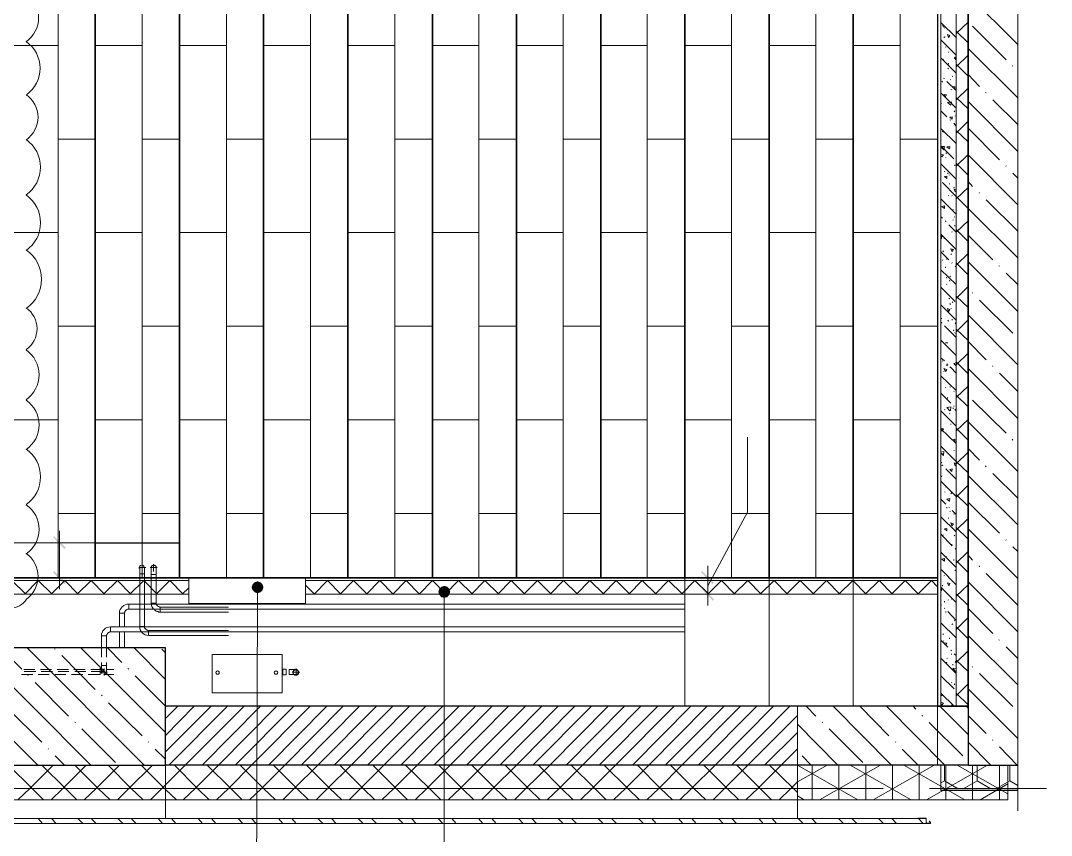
# Model space of a CAD drawing. Header units: millimetres. Extents: x -356862 to 418287, y 0 to 839748.
# Drawn here: x 36.69 to 40.159, y 22.517 to 25.258 of the extents above; entities that cross this region are included whole.
import ezdxf

# ---------------------------------------------------------------- set-up
doc = ezdxf.new("R2010")
doc.units = ezdxf.units.MM
doc.layers.add('PDF _Геометрия', color=7, linetype='Continuous', true_color=0xbababa)
doc.layers.add('PDF _Сплошная заливка', color=7, linetype='Continuous', true_color=0xf50000)

msp = doc.modelspace()

# ---------------------------------------------------------------- linework, layer by layer
at = {"layer": 'PDF _Геометрия', "color": 7, "lineweight": 5}
msp.add_lwpolyline([(40.0458, 32.3228), (40.0458, 32.2545), (40.0458, 27.518), (39.9325, 27.4897), (40.1592, 27.433), (40.0458, 27.4047), (40.0458, 22.6682), (40.0458, 22.5999)], dxfattribs=at)
at = {"layer": 'PDF _Геометрия', "color": 7, "lineweight": 30}
msp.add_lwpolyline([(39.7758, 32.2545), (39.7758, 31.6912), (39.8792, 31.6912), (39.8792, 32.2545), (39.8792, 22.7532), (40.0458, 22.7532)], dxfattribs=at)
at = {"layer": 'PDF _Геометрия', "color": 7, "lineweight": 9}
for points in [[(39.4925, 22.9515), (39.4925, 30.1162), (39.5392, 30.1162), (39.7758, 30.1162), (39.7292, 30.1162), (39.6808, 30.1162), (39.6808, 31.5345)], [(39.7875, 31.5345), (39.7875, 22.9515)], [(39.8392, 31.5345), (39.8392, 22.9515)], [(36.941, 23.3832), (36.941, 30.1162), (36.941, 31.2979)], [(37.2243, 23.3832), (37.2243, 30.1162), (37.2243, 31.2979)], [(37.5076, 23.3832), (37.5076, 30.1162), (37.5076, 31.2979)], [(37.7909, 23.3832), (37.7909, 30.1162), (37.7909, 31.2979)], [(38.0759, 23.3832), (38.0759, 30.1162), (38.0759, 31.2979)], [(38.3592, 23.3832), (38.3592, 30.1162), (38.4059, 30.1162), (38.6426, 30.1162)], [(38.6426, 23.3832), (38.6426, 30.1162), (38.6892, 30.1162)], [(39.7758, 25.4314), (39.7758, 23.3832), (39.7758, 22.9515), (39.7758, 23.3832), (39.7758, 22.9515), (39.7758, 23.3832), (39.7758, 22.8149), (39.7758, 22.7532), (39.7758, 23.3832), (39.7758, 22.7532), (39.7758, 22.8149), (39.7758, 23.0665), (39.7758, 23.2265), (39.7758, 25.7847)], [(39.7758, 25.4314), (39.7758, 24.4081), (39.7758, 25.4314)], [(36.531, 23.3832), (36.7193, 23.3832)], [(36.8126, 23.3832), (37.001, 23.3832)], [(37.0943, 23.3832), (37.2809, 23.3832)], [(37.3759, 23.3832), (37.5626, 23.3832)], [(37.6559, 23.3832), (37.8443, 23.3832)], [(37.9376, 23.3832), (38.1259, 23.3832)], [(38.2192, 23.3832), (38.4076, 23.3832)], [(38.5009, 23.3832), (38.6876, 23.3832)], [(38.7825, 23.3832), (38.9259, 23.3832)], [(39.3042, 22.7532), (39.3042, 22.9515), (39.3042, 22.7532), (39.8792, 22.7532)], [(40.0458, 22.7532), (39.7875, 22.7532)], [(39.5925, 22.6749), (39.3042, 22.6749), (37.1776, 22.6749), (35.996, 22.6749)], [(39.6708, 22.6749), (39.6708, 22.6749)], [(40.1425, 22.6749), (39.7492, 22.6749)], [(40.0458, 22.6732), (39.7875, 22.6732)], [(39.3042, 22.6365), (37.1776, 22.6365), (35.996, 22.6365)], [(39.7375, 22.5749), (39.7375, 22.5632), (39.7375, 22.5749)]]:
    msp.add_lwpolyline(points, dxfattribs=at)
at = {"layer": 'PDF _Геометрия', "color": 7, "lineweight": 30}
for points in [[(39.8792, 22.9515), (39.8792, 31.5345), (39.7758, 31.5345), (39.7758, 22.9515)], [(37.2243, 23.3832), (36.941, 23.3832), (36.941, 23.5015), (37.2243, 23.5015)]]:
    msp.add_lwpolyline(points, close=True, dxfattribs=at)
at = {"layer": 'PDF _Геометрия', "color": 19, "lineweight": 30, "true_color": 0x442a22}
for points in [[(36.6576, 23.3832), (36.6576, 30.1162), (36.941, 30.1162), (36.941, 23.3832)], [(36.941, 23.3832), (36.941, 30.1162), (37.2243, 30.1162), (37.2243, 23.3832)], [(37.2243, 23.3832), (37.2243, 30.1162), (37.5076, 30.1162), (37.5076, 23.3832)], [(37.5076, 23.3832), (37.5076, 30.1162), (37.7909, 30.1162), (37.7909, 23.3832)], [(37.7909, 23.3832), (37.7909, 30.1162), (38.0759, 30.1162), (38.0759, 23.3832)], [(38.0759, 23.3832), (38.0759, 30.1162), (38.3592, 30.1162), (38.3592, 23.3832)], [(38.3592, 23.3832), (38.3592, 30.1162), (38.6426, 30.1162), (38.6426, 23.3832)], [(38.6426, 23.3832), (38.6426, 30.1162), (38.9259, 30.1162), (38.9259, 23.3832)], [(38.9259, 23.3832), (38.9259, 30.1162), (39.2092, 30.1162), (39.2092, 23.3832)], [(39.2092, 23.3832), (39.2092, 30.1162), (39.4925, 30.1162), (39.4925, 23.3832)], [(39.4925, 23.3832), (39.4925, 30.1162), (39.7758, 30.1162), (39.7758, 23.3832)]]:
    msp.add_lwpolyline(points, close=True, dxfattribs=at)
at = {"layer": 'PDF _Геометрия', "color": 19, "lineweight": 5, "true_color": 0x442a22}
for points in [[(36.816, 23.3832), (36.816, 30.1162), (36.941, 30.1162), (36.941, 23.3832)], [(37.0993, 23.3832), (37.0993, 30.1162), (37.2243, 30.1162), (37.2243, 23.3832)], [(37.3826, 23.3832), (37.3826, 30.1162), (37.5076, 30.1162), (37.5076, 23.3832)], [(37.6659, 23.3832), (37.6659, 30.1162), (37.7909, 30.1162), (37.7909, 23.3832)], [(37.9492, 23.3832), (37.9492, 30.1162), (38.0759, 30.1162), (38.0759, 23.3832)], [(38.2326, 23.3832), (38.2326, 30.1162), (38.3592, 30.1162), (38.3592, 23.3832)], [(38.5159, 23.3832), (38.5159, 30.1162), (38.6426, 30.1162), (38.6426, 23.3832)], [(38.7992, 23.3832), (38.7992, 30.1162), (38.9259, 30.1162), (38.9259, 23.3832)], [(39.0825, 23.3832), (39.0825, 30.1162), (39.2092, 30.1162), (39.2092, 23.3832)], [(39.3659, 23.3832), (39.3659, 30.1162), (39.4925, 30.1162), (39.4925, 23.3832)], [(39.6508, 23.3832), (39.6508, 30.1162), (39.7758, 30.1162), (39.7758, 23.3832)]]:
    msp.add_lwpolyline(points, close=True, dxfattribs=at)
at = {"layer": 'PDF _Геометрия', "color": 7, "lineweight": 9}
for points in [[(38.9725, 30.1162), (38.9259, 30.1162), (38.9259, 22.9515), (38.9259, 30.1162), (38.9725, 30.1162), (39.2092, 30.1162)], [(39.2559, 30.1162), (39.2092, 30.1162), (39.2092, 22.9515), (39.2092, 30.1162), (39.2559, 30.1162), (39.4925, 30.1162)], [(39.3042, 22.9515), (39.3042, 22.7532), (39.8792, 22.7532), (39.3042, 22.7532)], [(39.3042, 22.5732), (37.1776, 22.5732), (36.011, 22.5732), (37.1776, 22.5732)], [(39.7092, 22.5732), (39.7375, 22.5732), (39.7375, 22.5749), (39.7092, 22.5749)], [(39.7375, 22.5632), (39.7375, 22.5565), (39.7525, 22.5565), (39.7525, 22.5599), (39.7492, 22.5649), (39.7475, 22.5649), (39.7508, 22.5599), (39.7508, 22.5582), (39.7392, 22.5582)]]:
    msp.add_lwpolyline(points, close=True, dxfattribs=at)
at = {"layer": 'PDF _Геометрия', "color": 8, "lineweight": 9, "true_color": 0x808080}
for points in [[(40.0458, 25.1781), (39.8792, 25.3448)], [(39.8392, 25.2014), (39.7875, 25.2514)], [(39.7942, 25.2398), (39.7925, 25.2414)], [(39.7958, 25.2364), (39.7958, 25.2381)], [(39.7992, 25.2331), (39.8008, 25.2348)], [(39.8792, 25.2531), (39.8392, 25.2148)], [(39.8392, 25.2398), (39.8392, 25.2398)], [(39.8792, 25.1831), (39.8392, 25.2231)], [(40.0075, 25.1264), (39.8942, 25.2398)], [(39.8392, 25.1414), (39.7875, 25.1931)], [(39.7975, 25.2014), (39.7992, 25.2031)], [(39.8008, 25.2014), (39.8008, 25.2031)], [(39.8042, 25.1681), (39.8025, 25.1698)], [(39.8125, 25.1514), (39.8142, 25.1531)], [(40.0458, 24.9981), (39.8792, 25.1648)], [(39.8392, 25.0814), (39.7875, 25.1331)], [(39.7942, 25.1264), (39.7958, 25.1281)], [(39.8392, 25.1264), (39.8325, 25.1331), (39.8392, 25.1331)], [(39.8392, 25.1314), (39.8342, 25.1348), (39.8392, 25.1348)], [(39.8792, 25.1414), (39.8392, 25.1031)], [(39.8125, 25.0964), (39.8108, 25.0981)], [(39.8125, 25.1114), (39.8125, 25.1148)], [(39.8792, 25.0714), (39.8392, 25.1114)], [(40.0292, 25.1048), (40.0275, 25.1064)], [(39.7908, 25.0514), (39.7925, 25.0548)], [(39.7992, 25.0631), (39.7958, 25.0648)], [(39.8392, 25.0231), (39.8075, 25.0531)], [(39.8192, 25.0598), (39.8192, 25.0614)], [(39.8258, 25.0698), (39.8275, 25.0714)], [(39.9175, 25.0364), (39.8792, 25.0764)], [(39.8392, 24.9631), (39.7875, 25.0148)], [(39.8225, 25.0248), (39.8208, 25.0264)], [(39.8242, 25.0248), (39.8242, 25.0264)], [(39.8792, 25.0314), (39.8392, 24.9914)], [(39.9392, 25.0148), (39.9375, 25.0164)], [(39.7875, 24.9781), (39.7892, 24.9798)], [(39.8792, 24.9614), (39.8392, 24.9998)], [(40.0458, 24.8181), (39.8792, 24.9864)], [(40.0458, 24.9081), (39.9625, 24.9914)], [(39.8075, 24.9348), (39.7875, 24.9548)], [(39.8342, 24.9514), (39.8325, 24.9548)], [(39.8208, 24.9231), (39.8175, 24.9248)], [(39.8392, 24.9031), (39.8308, 24.9131)], [(39.8358, 24.9364), (39.8358, 24.9381)], [(39.8792, 24.9198), (39.8392, 24.8798)], [(39.8392, 24.8448), (39.7875, 24.8948)], [(39.7925, 24.8848), (39.7925, 24.8864)], [(39.7958, 24.8831), (39.7942, 24.8848)], [(39.8792, 24.8498), (39.8392, 24.8881)], [(39.9842, 24.7898), (39.8792, 24.8964)], [(39.8375, 24.8448), (39.8375, 24.8464)], [(39.8308, 24.7931), (39.7875, 24.8364)], [(39.7875, 24.8348), (39.7992, 24.8348), (39.7975, 24.8231), (39.7875, 24.8331)], [(39.7875, 24.8081), (39.7958, 24.8065), (39.7908, 24.7998), (39.7875, 24.8065)], [(39.8058, 24.8115), (39.8042, 24.8131)], [(39.8792, 24.8081), (39.8392, 24.7681)], [(40.0458, 24.6381), (39.8792, 24.8065)], [(39.8392, 24.7248), (39.7875, 24.7765)], [(39.8042, 24.7965), (39.8042, 24.7981)], [(39.8342, 24.7698), (39.8342, 24.7731)], [(39.8792, 24.7381), (39.8392, 24.7781)], [(40.0075, 24.7681), (40.0058, 24.7698)], [(39.7992, 24.7498), (39.8008, 24.7515)], [(39.8108, 24.7431), (39.8108, 24.7465)], [(39.8158, 24.7381), (39.8142, 24.7398)], [(40.0458, 24.7281), (40.0292, 24.7448)], [(40.0458, 24.4598), (39.8792, 24.6265), (39.8392, 24.6665), (39.7925, 24.7131)], [(39.8158, 24.7081), (39.8158, 24.7098)], [(39.8942, 24.6998), (39.8792, 24.7165)], [(39.8125, 24.6681), (39.8142, 24.6698)], [(39.8258, 24.6681), (39.8242, 24.6698)], [(39.8308, 24.6948), (39.8325, 24.6981)], [(39.8392, 24.6865), (39.8358, 24.6815), (39.8325, 24.6915), (39.8392, 24.6898)], [(39.8792, 24.6965), (39.8392, 24.6581)], [(39.9175, 24.6781), (39.9158, 24.6798)], [(39.8392, 24.6065), (39.7875, 24.6581)], [(40.0458, 24.5498), (39.9392, 24.6548)], [(39.7925, 24.5931), (39.7875, 24.5981)], [(39.7875, 24.5981), (39.7875, 24.5981)], [(39.8275, 24.6198), (39.8275, 24.6215), (39.8292, 24.6231)], [(39.8342, 24.5965), (39.8325, 24.5981)], [(39.8042, 24.5815), (39.8025, 24.5848)], [(39.8792, 24.5848), (39.8392, 24.5465), (39.8142, 24.5715)], [(39.8275, 24.5865), (39.8292, 24.5881)], [(39.8342, 24.5665), (39.8342, 24.5698)], [(39.8392, 24.4881), (39.7875, 24.5398)], [(39.7875, 24.5331), (39.7908, 24.5331), (39.7892, 24.5248), (39.7875, 24.5265)], [(39.7992, 24.5248), (39.7975, 24.5265)], [(39.8242, 24.5465), (39.8258, 24.5481)], [(39.8792, 24.5148), (39.8392, 24.5548)], [(39.8392, 24.5315), (39.8392, 24.5348)], [(39.9625, 24.4531), (39.8792, 24.5365)], [(39.8142, 24.4531), (39.7875, 24.4798)], [(39.7958, 24.4798), (39.7942, 24.4831)], [(39.8208, 24.4715), (39.8225, 24.4731)], [(39.8792, 24.4748), (39.8392, 24.4348)], [(39.7925, 24.4515), (39.7942, 24.4531)], [(39.8025, 24.4265), (39.8025, 24.4298)], [(39.8075, 24.4548), (39.8058, 24.4565)], [(39.8258, 24.4415), (39.8242, 24.4431)], [(39.8392, 24.4281), (39.8358, 24.4315)], [(39.8792, 24.4031), (39.8392, 24.4431)], [(40.0458, 24.2798), (39.8792, 24.4465)], [(39.9842, 24.4315), (39.9825, 24.4331)], [(39.8392, 24.3698), (39.7875, 24.4198)], [(39.8075, 24.3915), (39.8058, 24.3948)], [(39.8175, 24.3965), (39.8192, 24.3981)], [(40.0458, 24.3698), (40.0075, 24.4081)], [(39.8358, 24.3131), (39.7875, 24.3615)], [(39.8058, 24.3698), (39.8075, 24.3715)], [(39.8175, 24.3815), (39.8158, 24.3848)], [(39.8792, 24.3631), (39.8392, 24.3231)], [(39.8142, 24.3215), (39.8158, 24.3248)], [(39.8792, 24.2931), (39.8392, 24.3315)], [(39.8942, 24.3415), (39.8925, 24.3431)], [(40.0292, 24.2065), (39.9175, 24.3181)], [(39.8392, 24.2498), (39.7875, 24.3015)], [(39.8192, 24.3031), (39.8175, 24.3065)], [(39.8208, 24.2881), (39.8225, 24.2898)], [(39.8275, 24.3098), (39.8258, 24.3115)], [(39.7892, 24.2548), (39.7908, 24.2565)], [(39.8108, 24.2465), (39.8125, 24.2498)], [(39.8258, 24.2498), (39.8258, 24.2531)], [(39.8792, 24.2515), (39.8392, 24.2115)], [(40.0458, 24.0998), (39.8792, 24.2681)], [(39.7892, 24.2415), (39.7875, 24.2415)], [(39.7908, 24.2398), (39.7892, 24.2431)], [(39.8392, 24.1915), (39.7992, 24.2315)], [(39.8308, 24.2148), (39.8292, 24.2181)], [(39.8375, 24.2381), (39.8358, 24.2415)], [(39.8792, 24.1815), (39.8392, 24.2198)], [(39.8392, 24.1315), (39.7875, 24.1831)], [(39.8342, 24.2065), (39.8358, 24.2081)], [(39.8008, 24.1681), (39.7992, 24.1715)], [(39.8025, 24.1731), (39.8058, 24.1748)], [(39.8075, 24.1731), (39.8092, 24.1748)], [(39.9392, 24.1165), (39.8792, 24.1781)], [(39.7992, 24.1131), (39.7875, 24.1231)], [(39.7942, 24.1115), (39.7925, 24.1131)], [(39.8792, 24.1398), (39.8392, 24.0998)], [(39.8792, 24.0698), (39.8392, 24.1098)], [(39.8075, 24.0848), (39.8025, 24.0781), (39.7975, 24.0881), (39.8058, 24.0848)], [(39.7975, 24.0765), (39.7975, 24.0781)], [(39.8058, 24.0981), (39.8058, 24.0998)], [(39.8108, 24.1015), (39.8075, 24.1031)], [(39.8108, 24.0965), (39.8092, 24.0981)], [(39.8175, 24.0915), (39.8192, 24.0931)], [(39.8392, 24.0715), (39.8208, 24.0915)], [(39.8392, 24.0965), (39.8308, 24.1048), (39.8392, 24.1065)], [(40.0458, 23.9198), (39.8792, 24.0881)], [(39.9625, 24.0948), (39.9608, 24.0965)], [(39.8392, 24.0131), (39.7875, 24.0631)], [(40.0458, 24.0098), (39.9842, 24.0715)], [(39.8025, 24.0231), (39.8042, 24.0248)], [(39.8192, 24.0248), (39.8175, 24.0265)], [(39.8308, 24.0098), (39.8325, 24.0115)], [(39.8792, 24.0281), (39.8392, 23.9898)], [(39.8208, 23.9715), (39.7875, 24.0048)], [(39.8092, 23.9865), (39.8092, 23.9898)], [(39.8792, 23.9582), (39.8392, 23.9982)], [(40.0075, 23.8698), (39.8942, 23.9815)], [(39.8392, 23.8932), (39.7875, 23.9448)], [(39.7992, 23.9482), (39.8008, 23.9498)], [(39.8175, 23.9448), (39.8075, 23.9565), (39.8208, 23.9582), (39.8192, 23.9448)], [(39.8175, 23.9348), (39.8158, 23.9365)], [(39.8292, 23.9532), (39.8275, 23.9548)], [(39.8325, 23.9598), (39.8308, 23.9615)], [(39.8392, 23.9448), (39.8342, 23.9498), (39.8392, 23.9498)], [(39.8792, 23.9165), (39.8392, 23.8782)], [(40.0458, 23.7415), (39.8792, 23.9082)], [(39.8392, 23.8348), (39.7875, 23.8848), (39.7908, 23.8765), (39.7958, 23.8848), (39.7875, 23.8865)], [(39.7942, 23.8815), (39.7925, 23.8848)], [(39.7958, 23.8732), (39.7975, 23.8748)], [(39.8208, 23.8998), (39.8208, 23.9015)], [(39.8792, 23.8465), (39.8392, 23.8865)], [(39.8392, 23.8815), (39.8392, 23.8832)], [(40.0292, 23.8465), (40.0275, 23.8498)], [(39.8792, 23.7365), (39.8392, 23.7748), (39.7875, 23.8265)], [(39.7875, 23.8065), (39.7975, 23.8082), (39.7958, 23.7948), (39.7875, 23.8032)], [(39.7925, 23.7982), (39.7942, 23.8015)], [(39.8025, 23.8115), (39.8008, 23.8132)], [(39.8325, 23.8115), (39.8325, 23.8132)], [(39.8792, 23.8065), (39.8392, 23.7665), (39.8325, 23.7698), (39.8358, 23.7598), (39.8392, 23.7648)], [(39.9175, 23.7798), (39.8792, 23.8182)], [(39.7892, 23.7698), (39.7908, 23.7715)], [(39.7942, 23.7598), (39.7925, 23.7632)], [(39.7892, 23.7598), (39.7892, 23.7615)], [(39.8392, 23.7148), (39.8042, 23.7498)], [(39.8125, 23.7398), (39.8108, 23.7415)], [(40.0458, 23.5615), (39.8792, 23.7282)], [(39.9392, 23.7565), (39.9375, 23.7598)], [(40.0458, 23.6515), (39.9625, 23.7348)], [(39.8392, 23.6565), (39.7875, 23.7082)], [(39.7892, 23.7232), (39.7908, 23.7265)], [(39.8792, 23.6948), (39.8392, 23.6548)], [(39.8008, 23.6715), (39.8008, 23.6732)], [(39.8042, 23.6882), (39.8058, 23.6898)], [(39.8225, 23.6665), (39.8208, 23.6698)], [(39.8792, 23.6248), (39.8392, 23.6632)], [(39.8042, 23.6315), (39.7875, 23.6482)], [(39.9842, 23.5332), (39.8792, 23.6382)], [(39.8075, 23.6182), (39.8075, 23.6215)], [(39.8158, 23.6198), (39.8142, 23.6215)], [(39.8175, 23.6065), (39.8192, 23.6082)], [(39.8392, 23.5965), (39.8258, 23.6098)], [(39.8325, 23.5965), (39.8308, 23.5982)], [(39.8392, 23.5382), (39.7875, 23.5882)], [(39.8125, 23.5832), (39.8125, 23.5848)], [(39.8792, 23.5832), (39.8392, 23.5432)], [(39.8258, 23.4915), (39.7875, 23.5298)], [(39.7958, 23.5265), (39.7942, 23.5282)], [(39.8325, 23.5248), (39.8342, 23.5265)], [(39.8792, 23.5132), (39.8392, 23.5532)], [(40.0458, 23.3815), (39.8792, 23.5482)], [(39.8242, 23.4948), (39.8242, 23.4965)], [(40.0075, 23.5098), (40.0058, 23.5115)], [(40.0458, 23.4715), (40.0292, 23.4882)], [(39.8392, 23.4182), (39.7875, 23.4698)], [(39.8058, 23.4532), (39.8042, 23.4548)], [(39.8375, 23.4798), (39.8358, 23.4815)], [(39.8792, 23.4715), (39.8392, 23.4332)], [(39.8942, 23.4432), (39.8792, 23.4598)], [(39.8308, 23.4415), (39.8308, 23.4448)], [(39.8792, 23.4015), (39.8392, 23.4415)], [(39.9175, 23.4198), (39.9158, 23.4232)], [(39.8392, 23.3598), (39.7892, 23.4098)], [(39.7975, 23.3898), (39.7992, 23.3915)], [(39.8142, 23.3832), (39.8125, 23.3848)], [(39.8358, 23.4065), (39.8358, 23.4098)], [(40.0458, 23.2915), (39.9392, 23.3982)], [(39.8392, 23.2998), (39.7875, 23.3515)], [(39.7875, 23.3482), (39.7908, 23.3482), (39.7892, 23.3398), (39.7875, 23.3415)], [(39.7925, 23.3548), (39.7925, 23.3582)], [(39.8792, 23.3598), (39.8392, 23.3215)], [(40.0458, 23.2015), (39.8792, 23.3698)], [(39.8242, 23.3115), (39.8225, 23.3132)], [(39.8792, 23.2898), (39.8392, 23.3298)], [(39.7892, 23.2915), (39.7875, 23.2915)], [(39.7992, 23.3015), (39.7992, 23.3048)], [(39.8008, 23.2798), (39.7992, 23.2815)], [(39.8108, 23.3082), (39.8125, 23.3098)], [(39.9625, 23.1965), (39.8792, 23.2798)], [(39.8042, 23.2665), (39.8042, 23.2698)], [(39.8392, 23.2398), (39.8108, 23.2698)], [(39.8792, 23.2498), (39.8392, 23.2098)], [(39.7875, 23.2398), (39.7875, 23.2398)], [(39.8392, 23.1815), (39.7875, 23.2315)], [(39.8242, 23.2265), (39.8275, 23.2282)], [(39.8342, 23.2382), (39.8325, 23.2398)], [(39.8792, 23.1782), (39.8392, 23.2182)], [(39.8108, 23.1499), (39.7875, 23.1732)], [(39.7942, 23.1932), (39.7958, 23.1948)], [(39.8158, 23.1782), (39.8158, 23.1815)], [(39.8392, 23.1732), (39.8392, 23.1732)], [(40.0458, 23.0232), (39.8792, 23.1898)], [(39.9842, 23.1732), (39.9825, 23.1749)], [(36.926, 22.7532), (36.5326, 23.1482)], [(36.6943, 23.0765), (36.6226, 23.1482)], [(37.106, 22.7532), (36.7126, 23.1482)], [(36.806, 23.1432), (36.8043, 23.1449)], [(37.1776, 22.8632), (36.8926, 23.1482)], [(37.031, 23.0982), (36.9826, 23.1482)], [(37.1776, 23.0415), (37.0726, 23.1482)], [(37.1776, 23.1315), (37.1659, 23.1432)], [(39.7975, 23.1699), (39.7958, 23.1715)], [(39.8225, 23.1382), (39.8208, 23.1399)], [(39.8392, 23.1449), (39.8392, 23.1449)], [(40.0458, 23.1115), (40.0075, 23.1515)], [(36.941, 23.0082), (36.8293, 23.1215)], [(39.8392, 23.0615), (39.7875, 23.1132)], [(39.8075, 23.1115), (39.8092, 23.1132)], [(39.8225, 23.1249), (39.8225, 23.1282)], [(39.8392, 23.1215), (39.8325, 23.1282)], [(39.8792, 23.1382), (39.8392, 23.0982)], [(39.8792, 23.0682), (39.8392, 23.1065)], [(37.0543, 23.0765), (37.051, 23.0782)], [(39.8075, 23.0965), (39.8058, 23.0999)], [(39.8275, 23.0899), (39.8275, 23.0932)], [(39.8392, 23.0682), (39.8392, 23.0665), (39.8275, 23.0782), (39.8392, 23.0799)], [(39.8358, 23.0982), (39.8375, 23.1015)], [(39.8942, 23.0832), (39.8925, 23.0849)], [(36.716, 23.0532), (36.7143, 23.0549)], [(37.1776, 22.9515), (37.076, 23.0532)], [(39.8325, 23.0099), (39.7875, 23.0532)], [(40.0292, 22.9499), (39.9175, 23.0615)], [(36.851, 22.9182), (36.7393, 23.0315)], [(39.8175, 23.0249), (39.8158, 23.0265)], [(39.8225, 23.0299), (39.8242, 23.0315)], [(39.8325, 23.0232), (39.8342, 23.0265)], [(39.8792, 23.0265), (39.8392, 22.9865)], [(39.8392, 23.0015), (39.8392, 23.0049)], [(40.0458, 22.8432), (39.8792, 23.0099)], [(36.7476, 22.7532), (36.531, 22.9699)], [(36.9643, 22.9865), (36.9626, 22.9882)], [(39.8325, 22.9515), (39.7875, 22.9949)], [(39.7908, 22.9865), (39.7908, 22.9882)], [(39.8792, 22.9565), (39.8392, 22.9949)], [(36.761, 22.8299), (36.6493, 22.9415)], [(37.0993, 22.8515), (36.986, 22.9632)], [(37.4426, 22.9515), (37.2443, 22.7532), (37.1776, 22.6865), (37.1659, 22.6749), (37.1276, 22.6365)], [(37.3309, 22.9515), (37.1776, 22.7982)], [(37.2743, 22.9515), (37.1776, 22.8532)], [(37.2193, 22.9515), (37.1776, 22.9099)], [(37.3859, 22.9515), (37.1893, 22.7532)], [(37.5526, 22.9515), (37.3559, 22.7532), (37.2776, 22.6749), (37.2376, 22.6365)], [(37.4976, 22.9515), (37.3009, 22.7532)], [(37.6643, 22.9515), (37.4676, 22.7532), (37.3893, 22.6749), (37.3493, 22.6365)], [(37.6093, 22.9515), (37.4126, 22.7532)], [(37.7759, 22.9515), (37.5793, 22.7532), (37.5009, 22.6749), (37.4609, 22.6365)], [(37.7209, 22.9515), (37.5243, 22.7532)], [(37.8876, 22.9515), (37.6909, 22.7532), (37.6109, 22.6749), (37.5726, 22.6365)], [(37.8309, 22.9515), (37.6343, 22.7532)], [(37.9992, 22.9515), (37.8026, 22.7532), (37.7226, 22.6749), (37.6843, 22.6365)], [(37.9426, 22.9515), (37.7459, 22.7532)], [(38.1109, 22.9515), (37.9126, 22.7532), (37.8343, 22.6749), (37.7959, 22.6365)], [(38.0542, 22.9515), (37.8576, 22.7532)], [(38.2209, 22.9515), (38.0242, 22.7532), (37.9459, 22.6749), (37.9059, 22.6365)], [(38.1659, 22.9515), (37.9692, 22.7532)], [(38.3326, 22.9515), (38.1359, 22.7532), (38.0576, 22.6749), (38.0176, 22.6365)], [(38.2776, 22.9515), (38.0809, 22.7532)], [(38.4442, 22.9515), (38.2476, 22.7532), (38.1692, 22.6749), (38.1292, 22.6365)], [(38.3892, 22.9515), (38.1909, 22.7532)], [(38.5559, 22.9515), (38.3592, 22.7532), (38.2792, 22.6749), (38.2409, 22.6365)], [(38.4992, 22.9515), (38.3026, 22.7532)], [(38.6676, 22.9515), (38.4709, 22.7532), (38.3909, 22.6749), (38.3526, 22.6365)], [(38.6109, 22.9515), (38.4142, 22.7532)], [(38.7775, 22.9515), (38.5809, 22.7532), (38.5026, 22.6749), (38.4626, 22.6365)], [(38.7226, 22.9515), (38.5259, 22.7532)], [(38.8892, 22.9515), (38.6926, 22.7532), (38.6142, 22.6749), (38.5742, 22.6365)], [(38.8342, 22.9515), (38.6376, 22.7532)], [(39.0009, 22.9515), (38.8042, 22.7532), (38.7259, 22.6749), (38.6859, 22.6365)], [(38.9459, 22.9515), (38.7492, 22.7532)], [(39.1125, 22.9515), (38.9159, 22.7532), (38.8375, 22.6749), (38.7975, 22.6365)], [(39.0575, 22.9515), (38.8592, 22.7532)], [(39.2242, 22.9515), (39.0275, 22.7532), (38.9475, 22.6749), (38.9092, 22.6365)], [(39.1675, 22.9515), (38.9709, 22.7532)], [(39.2792, 22.9515), (39.0825, 22.7532)], [(39.3659, 22.9182), (39.3342, 22.9515)], [(39.6208, 22.7532), (39.4242, 22.9515)], [(39.6125, 22.8515), (39.5142, 22.9515)], [(39.8008, 22.7532), (39.6042, 22.9515)], [(39.7025, 22.9415), (39.6942, 22.9515)], [(39.8792, 22.8565), (39.7842, 22.9515)], [(39.7875, 22.9649), (39.7958, 22.9615), (39.7908, 22.9549), (39.7875, 22.9632)], [(39.7958, 22.9515), (39.7942, 22.9532)], [(39.8258, 22.9532), (39.8242, 22.9565)], [(39.8308, 22.9515), (39.8308, 22.9515)], [(39.8792, 22.9449), (39.8725, 22.9515)], [(36.8743, 22.8965), (36.8726, 22.8982)], [(39.3042, 22.9199), (39.1375, 22.7532), (39.0592, 22.6749), (39.0209, 22.6365)], [(39.3892, 22.8965), (39.3875, 22.8982)], [(39.7258, 22.9182), (39.7242, 22.9215)], [(39.8608, 22.7849), (39.7475, 22.8965)], [(39.9392, 22.8599), (39.8792, 22.9199)], [(37.0093, 22.7615), (36.896, 22.8749)], [(39.3042, 22.8632), (39.1942, 22.7532)], [(39.4409, 22.7532), (39.3042, 22.8915)], [(39.5242, 22.7615), (39.4109, 22.8749)], [(37.1209, 22.8299), (37.1193, 22.8315)], [(39.6358, 22.8299), (39.6342, 22.8315)], [(39.9558, 22.7532), (39.8792, 22.8299)], [(39.9625, 22.8365), (39.9608, 22.8382)], [(36.7843, 22.8065), (36.7826, 22.8082)], [(37.1776, 22.7732), (37.1426, 22.8065)], [(39.3042, 22.8082), (39.2492, 22.7532), (39.1709, 22.6749), (39.1309, 22.6365)], [(39.7108, 22.7532), (39.6575, 22.8065)], [(40.0442, 22.7532), (39.9842, 22.8149)], [(36.8376, 22.7532), (36.806, 22.7849)], [(39.3509, 22.7532), (39.3209, 22.7849)], [(36.7676, 22.6365), (36.7293, 22.6749), (36.6493, 22.7532)], [(36.7993, 22.7532), (36.721, 22.6749), (36.681, 22.6365)], [(36.8793, 22.6365), (36.841, 22.6749), (36.761, 22.7532)], [(36.911, 22.7532), (36.8326, 22.6749), (36.7926, 22.6365)], [(36.991, 22.6365), (36.951, 22.6749), (36.8726, 22.7532)], [(37.0226, 22.7532), (36.9443, 22.6749), (36.9043, 22.6365)], [(37.1026, 22.6365), (37.0626, 22.6749), (36.9843, 22.7532)], [(37.1343, 22.7532), (37.0543, 22.6749), (37.016, 22.6365)], [(37.2143, 22.6365), (37.1776, 22.6715), (37.1743, 22.6749), (37.096, 22.7532)], [(37.3243, 22.6365), (37.2859, 22.6749), (37.2076, 22.7532)], [(37.4359, 22.6365), (37.3976, 22.6749), (37.3176, 22.7532)], [(37.5476, 22.6365), (37.5076, 22.6749), (37.4293, 22.7532)], [(37.6593, 22.6365), (37.6193, 22.6749), (37.5409, 22.7532)], [(37.7709, 22.6365), (37.7309, 22.6749), (37.6526, 22.7532)], [(37.8826, 22.6365), (37.8426, 22.6749), (37.7643, 22.7532)], [(37.9926, 22.6365), (37.9542, 22.6749), (37.8759, 22.7532)], [(38.1042, 22.6365), (38.0659, 22.6749), (37.9859, 22.7532)], [(38.2159, 22.6365), (38.1759, 22.6749), (38.0976, 22.7532)], [(38.3276, 22.6365), (38.2876, 22.6749), (38.2092, 22.7532)], [(38.4392, 22.6365), (38.3992, 22.6749), (38.3209, 22.7532)], [(38.5492, 22.6365), (38.5109, 22.6749), (38.4326, 22.7532)], [(38.6609, 22.6365), (38.6226, 22.6749), (38.5426, 22.7532)], [(38.7725, 22.6365), (38.7342, 22.6749), (38.6542, 22.7532)], [(38.8842, 22.6365), (38.8442, 22.6749), (38.7659, 22.7532)], [(38.9959, 22.6365), (38.9559, 22.6749), (38.8775, 22.7532)], [(39.1075, 22.6365), (39.0675, 22.6749), (38.9892, 22.7532)], [(39.2175, 22.6365), (39.1792, 22.6749), (39.1009, 22.7532)], [(39.3042, 22.6615), (39.2909, 22.6749), (39.2109, 22.7532)], [(39.4042, 22.7532), (39.3042, 22.6965), (39.2825, 22.6749), (39.2425, 22.6365)], [(39.5075, 22.6365), (39.3042, 22.7532)], [(39.3542, 22.6365), (39.3542, 22.7532)], [(39.5842, 22.7532), (39.3792, 22.6365)], [(39.4442, 22.6365), (39.4442, 22.7532)], [(39.6875, 22.6365), (39.4825, 22.7532)], [(39.5342, 22.6365), (39.5342, 22.7532)], [(39.7642, 22.7532), (39.5592, 22.6365)], [(39.6242, 22.6365), (39.6242, 22.7532)], [(39.8675, 22.6365), (39.6625, 22.7532)], [(39.7142, 22.6365), (39.7142, 22.7532)], [(39.9442, 22.7532), (39.7392, 22.6365)], [(39.8042, 22.6365), (39.8042, 22.7532)], [(40.0125, 22.6565), (39.8425, 22.7532)], [(39.8942, 22.6365), (39.8942, 22.7532)], [(39.9842, 22.6365), (39.9842, 22.7532)], [(40.0125, 22.6899), (39.9192, 22.6365)], [(39.3275, 22.6365), (39.3042, 22.6499)], [(36.7643, 22.5565), (36.7493, 22.5732)], [(36.8093, 22.5565), (36.7943, 22.5732)], [(36.8993, 22.5565), (36.8826, 22.5732)], [(36.9443, 22.5565), (36.9276, 22.5732)], [(37.0343, 22.5565), (37.0176, 22.5732)], [(37.0793, 22.5565), (37.0626, 22.5732)], [(37.1676, 22.5565), (37.1526, 22.5732)], [(37.2126, 22.5565), (37.1976, 22.5732)], [(37.3026, 22.5565), (37.2876, 22.5732)], [(37.3476, 22.5565), (37.3326, 22.5732)], [(37.4376, 22.5565), (37.4226, 22.5732)], [(37.4826, 22.5565), (37.4676, 22.5732)], [(37.5726, 22.5565), (37.5576, 22.5732)], [(37.6176, 22.5565), (37.6026, 22.5732)], [(37.7076, 22.5565), (37.6909, 22.5732)], [(37.7526, 22.5565), (37.7359, 22.5732)], [(37.8426, 22.5565), (37.8259, 22.5732)], [(37.8876, 22.5565), (37.8709, 22.5732)], [(37.9776, 22.5565), (37.9609, 22.5732)], [(38.0209, 22.5565), (38.0059, 22.5732)], [(38.1109, 22.5565), (38.0959, 22.5732)], [(38.1559, 22.5565), (38.1409, 22.5732)], [(38.2459, 22.5565), (38.2309, 22.5732)], [(38.2909, 22.5565), (38.2759, 22.5732)], [(38.3809, 22.5565), (38.3659, 22.5732)], [(38.4259, 22.5565), (38.4109, 22.5732)], [(38.5159, 22.5565), (38.4992, 22.5732)], [(38.5609, 22.5565), (38.5442, 22.5732)], [(38.6509, 22.5565), (38.6342, 22.5732)], [(38.6959, 22.5565), (38.6792, 22.5732)], [(38.7859, 22.5565), (38.7692, 22.5732)], [(38.8292, 22.5565), (38.8142, 22.5732)], [(38.9192, 22.5565), (38.9042, 22.5732)], [(38.9642, 22.5565), (38.9492, 22.5732)], [(39.0542, 22.5565), (39.0392, 22.5732)], [(39.0992, 22.5565), (39.0842, 22.5732)], [(39.1892, 22.5565), (39.1742, 22.5732)], [(39.2342, 22.5565), (39.2192, 22.5732)], [(39.3242, 22.5565), (39.3075, 22.5732)], [(39.3692, 22.5565), (39.3525, 22.5732)], [(39.4592, 22.5565), (39.4425, 22.5732)], [(39.5042, 22.5565), (39.4875, 22.5732)], [(39.5942, 22.5565), (39.5775, 22.5732)], [(39.6375, 22.5565), (39.6225, 22.5732)], [(39.7275, 22.5565), (39.7125, 22.5732)]]:
    msp.add_lwpolyline(points, dxfattribs=at)
at = {"layer": 'PDF _Геометрия', "color": 1, "lineweight": 20}
for points in [[(36.7094, 24.8573, 0.52054), (36.7094, 25.0088, 0.52054), (36.709, 25.1875)], [(36.7085, 24.4845, 0.52054), (36.7085, 24.6716, 0.52054), (36.7085, 24.8582)]]:
    msp.add_lwpolyline(points, format="xyb", dxfattribs=at)
at = {"layer": 'PDF _Геометрия', "color": 8, "lineweight": 9, "true_color": 0x808080}
for points in [[(39.8092, 25.2114), (39.8175, 25.2081), (39.8125, 25.2014)], [(39.8258, 25.0348), (39.8342, 25.0364), (39.8342, 25.0281)], [(39.7975, 25.0098), (39.8058, 25.0081), (39.8025, 25.0014)], [(39.8225, 24.9848), (39.8208, 24.9731), (39.8092, 24.9831)], [(39.8175, 24.9331), (39.8258, 24.9348), (39.8258, 24.9264)], [(39.8075, 24.8331), (39.8175, 24.8348), (39.8158, 24.8264)], [(39.7992, 24.7331), (39.8075, 24.7348), (39.8075, 24.7265)], [(39.7908, 24.6331), (39.7992, 24.6348), (39.7992, 24.6265)], [(39.8208, 24.4898), (39.8292, 24.4881), (39.8242, 24.4815)], [(39.8092, 24.2898), (39.8175, 24.2865), (39.8125, 24.2798)], [(39.8258, 23.8482), (39.8342, 23.8498), (39.8342, 23.8415)], [(39.8175, 23.7482), (39.8258, 23.7498), (39.8242, 23.7415)], [(39.8075, 23.6482), (39.8175, 23.6498), (39.8158, 23.6415)], [(39.8208, 23.5682), (39.8292, 23.5648), (39.8242, 23.5582)], [(39.7992, 23.5482), (39.8075, 23.5498), (39.8075, 23.5415)], [(39.7908, 23.4465), (39.7992, 23.4482), (39.7992, 23.4398)], [(39.8092, 23.3665), (39.8175, 23.3648), (39.8142, 23.3565)], [(39.7992, 23.1649), (39.8075, 23.1632), (39.8025, 23.1565)]]:
    msp.add_lwpolyline(points, close=True, dxfattribs=at)
at = {"layer": 'PDF _Геометрия', "color": 19, "lineweight": 5, "true_color": 0x442a22}
for points in [[(36.816, 25.1748), (36.6576, 25.1748)], [(37.0993, 25.1748), (36.941, 25.1748)], [(37.3826, 25.1748), (37.2243, 25.1748)], [(37.6659, 25.1748), (37.5076, 25.1748)], [(37.9492, 25.1748), (37.7909, 25.1748)], [(38.2326, 25.1748), (38.0759, 25.1748)], [(38.5159, 25.1748), (38.3592, 25.1748)], [(38.7992, 25.1748), (38.6426, 25.1748)], [(39.0825, 25.1748), (38.9259, 25.1748)], [(39.3659, 25.1748), (39.2092, 25.1748)], [(39.6508, 25.1748), (39.4925, 25.1748)], [(36.941, 24.8598), (36.816, 24.8598)], [(37.2243, 24.8598), (37.0993, 24.8598)], [(37.5076, 24.8598), (37.3826, 24.8598)], [(37.7909, 24.8598), (37.6659, 24.8598)], [(38.0759, 24.8598), (37.9492, 24.8598)], [(38.3592, 24.8598), (38.2326, 24.8598)], [(38.6426, 24.8598), (38.5159, 24.8598)], [(38.9259, 24.8598), (38.7992, 24.8598)], [(39.2092, 24.8598), (39.0825, 24.8598)], [(39.4925, 24.8598), (39.3659, 24.8598)], [(39.7758, 24.8598), (39.6508, 24.8598)], [(36.816, 24.5448), (36.6576, 24.5448)], [(37.0993, 24.5448), (36.941, 24.5448)], [(37.3826, 24.5448), (37.2243, 24.5448)], [(37.6659, 24.5448), (37.5076, 24.5448)], [(37.9492, 24.5448), (37.7909, 24.5448)], [(38.2326, 24.5448), (38.0759, 24.5448)], [(38.5159, 24.5448), (38.3592, 24.5448)], [(38.7992, 24.5448), (38.6426, 24.5448)], [(39.0825, 24.5448), (38.9259, 24.5448)], [(39.3659, 24.5448), (39.2092, 24.5448)], [(39.6508, 24.5448), (39.4925, 24.5448)], [(36.941, 24.2298), (36.816, 24.2298)], [(37.2243, 24.2298), (37.0993, 24.2298)], [(37.5076, 24.2298), (37.3826, 24.2298)], [(37.7909, 24.2298), (37.6659, 24.2298)], [(38.0759, 24.2298), (37.9492, 24.2298)], [(38.3592, 24.2298), (38.2326, 24.2298)], [(38.6426, 24.2298), (38.5159, 24.2298)], [(38.9259, 24.2298), (38.7992, 24.2298)], [(39.2092, 24.2298), (39.0825, 24.2298)], [(39.4925, 24.2298), (39.3659, 24.2298)], [(39.7758, 24.2298), (39.6508, 24.2298)], [(36.816, 23.9148), (36.6576, 23.9148)], [(37.0993, 23.9148), (36.941, 23.9148)], [(37.3826, 23.9148), (37.2243, 23.9148)], [(37.6659, 23.9148), (37.5076, 23.9148)], [(37.9492, 23.9148), (37.7909, 23.9148)], [(38.2326, 23.9148), (38.0759, 23.9148)], [(38.5159, 23.9148), (38.3592, 23.9148)], [(38.7992, 23.9148), (38.6426, 23.9148)], [(39.0825, 23.9148), (38.9259, 23.9148)], [(39.3659, 23.9148), (39.2092, 23.9148)], [(39.6508, 23.9148), (39.4925, 23.9148)], [(36.941, 23.5998), (36.816, 23.5998)], [(37.2243, 23.5998), (37.0993, 23.5998)], [(37.5076, 23.5998), (37.3826, 23.5998)], [(37.7909, 23.5998), (37.6659, 23.5998)], [(38.0759, 23.5998), (37.9492, 23.5998)], [(38.3592, 23.5998), (38.2326, 23.5998)], [(38.6426, 23.5998), (38.5159, 23.5998)], [(38.9259, 23.5998), (38.7992, 23.5998)], [(39.2092, 23.5998), (39.0825, 23.5998)], [(39.4925, 23.5998), (39.3659, 23.5998)], [(39.7758, 23.5998), (39.6508, 23.5998)]]:
    msp.add_lwpolyline(points, dxfattribs=at)
at = {"layer": 'PDF _Геометрия', "color": 7, "lineweight": 18}
for points in [[(39.0025, 23.3565), (39.1359, 23.6048), (39.1359, 23.8565)], [(36.821, 23.3448), (36.821, 23.5415)], [(36.9393, 23.5015), (36.781, 23.5015)], [(39.0025, 23.4232), (39.0025, 23.2898)], [(36.9026, 23.3832), (36.781, 23.3832)], [(39.0442, 23.3832), (38.9625, 23.3832)], [(39.1692, 23.3282), (38.9625, 23.3282)]]:
    msp.add_lwpolyline(points, dxfattribs=at)
at = {"layer": 'PDF _Геометрия', "color": 93, "lineweight": 5, "true_color": 0x5cb85c}
for points in [[(37.2243, 23.5015), (37.2243, 23.3832), (35.986, 23.3832), (35.986, 23.5015)], [(36.4693, 23.3748), (36.4693, 23.3282), (37.2559, 23.3282), (37.2559, 23.3748)], [(37.6493, 23.3748), (37.6493, 23.3282), (39.7758, 23.3282), (39.7758, 23.3748)]]:
    msp.add_lwpolyline(points, close=True, dxfattribs=at)
at = {"layer": 'PDF _Геометрия', "color": 7, "lineweight": 20}
msp.add_lwpolyline([(37.2243, 23.5015), (37.2243, 23.3832), (36.941, 23.3832), (36.941, 23.5015)], close=True, dxfattribs=at)
at = {"layer": 'PDF _Геометрия', "color": 5, "lineweight": 5}
for points in [[(37.111, 23.4182), (37.0876, 23.4182)], [(37.0993, 23.4065), (37.0993, 23.4315)], [(37.1493, 23.4182), (37.1259, 23.4182)], [(37.1376, 23.4048), (37.1376, 23.4298)], [(38.9259, 23.2182), (36.9926, 23.2182), (36.9926, 23.2098), (36.9926, 23.2015), (38.9259, 23.2015)], [(36.9793, 23.1165), (36.9793, 23.1482), (36.9793, 23.1882), (36.971, 23.1882), (36.9626, 23.1882), (36.9626, 23.1482), (36.9626, 23.1165)], [(36.9576, 23.0565), (36.9576, 23.0799)], [(36.9626, 23.0982), (36.9626, 23.0665)], [(36.9626, 23.0882), (36.9793, 23.0882)], [(36.971, 23.0749), (36.9693, 23.0749), (36.9676, 23.0749), (36.966, 23.0732), (36.9643, 23.0715), (36.9626, 23.0699), (36.9626, 23.0682), (36.9626, 23.0665), (36.9626, 23.0649), (36.9626, 23.0632), (36.9643, 23.0615)], [(36.971, 23.0549), (36.971, 23.0782)], [(36.971, 23.0582), (36.9726, 23.0582), (36.9743, 23.0599), (36.976, 23.0599), (36.9776, 23.0615), (36.9793, 23.0632), (36.9793, 23.0649), (36.9793, 23.0665), (36.9793, 23.0682), (36.9793, 23.0699), (36.9776, 23.0715)], [(36.9793, 23.0665), (36.9793, 23.0982)], [(37.6176, 23.0549), (37.6176, 23.0782)], [(36.741, 23.0682), (36.7026, 23.0682)], [(36.7976, 23.0682), (36.7593, 23.0682)], [(36.8526, 23.0682), (36.816, 23.0682)], [(36.9093, 23.0682), (36.8726, 23.0682)], [(36.9693, 23.0682), (36.9276, 23.0682)], [(36.9826, 23.0665), (36.9593, 23.0665)], [(37.6293, 23.0665), (37.6043, 23.0665)]]:
    msp.add_lwpolyline(points, dxfattribs=at)
at = {"layer": 'PDF _Геометрия', "color": 1, "lineweight": 5}
msp.add_lwpolyline([(37.107, 23.4144, 0.479552), (37.0981, 23.4256, 0.479552), (37.0891, 23.4144)], format="xyb", dxfattribs=at)
for points in [[(37.091, 23.4182), (37.091, 23.4165), (37.091, 23.4148), (37.091, 23.4132), (37.091, 23.4115), (37.091, 23.4098), (37.091, 23.4082), (37.091, 23.4065), (37.091, 23.4048), (37.091, 23.4032), (37.091, 23.4015), (37.091, 23.3998), (37.091, 23.3982), (37.091, 23.3965), (37.0993, 23.3965), (37.1076, 23.3965), (37.1076, 23.3982), (37.1076, 23.3998), (37.1076, 23.4015), (37.1076, 23.4032), (37.1076, 23.4048), (37.1076, 23.4065), (37.1076, 23.4082), (37.1076, 23.4098), (37.1076, 23.4115), (37.1076, 23.4132), (37.1076, 23.4148), (37.1076, 23.4165), (37.1076, 23.4182)], [(38.9259, 23.2948), (37.0543, 23.2948), (37.0543, 23.2865), (37.0543, 23.2782), (38.9259, 23.2782)], [(37.0393, 23.2182), (37.0393, 23.2648), (37.031, 23.2648), (37.0226, 23.2648), (37.0226, 23.2182)], [(37.0226, 23.2015), (37.0226, 23.1482)], [(37.0393, 23.1482), (37.0393, 23.2015)], [(37.3893, 23.2065), (37.1209, 23.2065), (37.1209, 23.1982), (37.1209, 23.1898), (37.3893, 23.1898)], [(36.7376, 23.0749), (36.701, 23.0749)], [(36.7943, 23.0749), (36.7576, 23.0749)], [(36.851, 23.0749), (36.8126, 23.0749)], [(36.9076, 23.0749), (36.8693, 23.0749)], [(36.9626, 23.0749), (36.926, 23.0749)], [(37.0043, 23.0749), (36.9793, 23.0749)], [(36.6926, 23.0582), (36.731, 23.0582)], [(36.7493, 23.0582), (36.786, 23.0582)], [(36.806, 23.0582), (36.8426, 23.0582)], [(36.861, 23.0582), (36.8993, 23.0582)], [(36.9176, 23.0582), (36.956, 23.0582)], [(36.9743, 23.0582), (37.0043, 23.0582)]]:
    msp.add_lwpolyline(points, dxfattribs=at)
at = {"layer": 'PDF _Геометрия', "color": 161, "lineweight": 5, "true_color": 0xaaaaff}
for points in [[(37.1459, 23.4148), (37.1459, 23.4165), (37.1459, 23.4182), (37.1459, 23.4198), (37.1459, 23.4215), (37.1443, 23.4232), (37.1426, 23.4248), (37.1409, 23.4248), (37.1393, 23.4265), (37.1376, 23.4265), (37.1359, 23.4265), (37.1343, 23.4248), (37.1326, 23.4232), (37.1309, 23.4232), (37.1309, 23.4215), (37.1293, 23.4198), (37.1293, 23.4182), (37.1293, 23.4165), (37.1293, 23.4148)], [(37.1293, 23.4182), (37.1293, 23.4165), (37.1293, 23.4148), (37.1293, 23.4132), (37.1293, 23.4115), (37.1293, 23.4098), (37.1293, 23.4082), (37.1293, 23.4065), (37.1293, 23.4048), (37.1293, 23.4032), (37.1293, 23.4015), (37.1293, 23.3998), (37.1293, 23.3982), (37.1293, 23.3965), (37.1293, 23.3948), (37.1376, 23.3948), (37.1459, 23.3948), (37.1459, 23.3965), (37.1459, 23.3982), (37.1459, 23.3998), (37.1459, 23.4015), (37.1459, 23.4032), (37.1459, 23.4048), (37.1459, 23.4065), (37.1459, 23.4082), (37.1459, 23.4098), (37.1459, 23.4115), (37.1459, 23.4132), (37.1459, 23.4148), (37.1459, 23.4165), (37.1459, 23.4182)], [(37.3893, 23.2848), (37.1593, 23.2848), (37.1593, 23.2682), (37.3893, 23.2682)]]:
    msp.add_lwpolyline(points, dxfattribs=at)
at = {"layer": 'PDF _Геометрия', "color": 93, "lineweight": 35, "true_color": 0x5cb85c}
for points in [[(36.4693, 23.3832), (37.2559, 23.3832)], [(36.8976, 23.3832), (39.7758, 23.3832)]]:
    msp.add_lwpolyline(points, dxfattribs=at)
at = {"layer": 'PDF _Геометрия', "color": 1, "lineweight": 5}
msp.add_lwpolyline([(37.1076, 23.3965), (37.0993, 23.3965), (37.091, 23.3965), (37.091, 23.2198), (37.0993, 23.2198), (37.1076, 23.2198)], close=True, dxfattribs=at)
at = {"layer": 'PDF _Геометрия', "color": 161, "lineweight": 5, "true_color": 0xaaaaff}
for points in [[(37.1459, 23.3948), (37.1376, 23.3948), (37.1293, 23.3948), (37.1293, 23.2982), (37.1376, 23.2982), (37.1459, 23.2982)], [(37.1459, 23.2982), (37.1293, 23.2982), (37.1293, 23.2965), (37.1293, 23.2948), (37.1309, 23.2932), (37.1309, 23.2915), (37.1309, 23.2898), (37.1309, 23.2882), (37.1326, 23.2865), (37.1326, 23.2848), (37.1343, 23.2832), (37.1343, 23.2815), (37.1359, 23.2815), (37.1359, 23.2798), (37.1376, 23.2782), (37.1393, 23.2765), (37.1409, 23.2748), (37.1426, 23.2732), (37.1443, 23.2732), (37.1459, 23.2715), (37.1476, 23.2715), (37.1493, 23.2698), (37.1509, 23.2698), (37.1526, 23.2698), (37.1543, 23.2698), (37.1543, 23.2682), (37.1559, 23.2682), (37.1576, 23.2682), (37.1593, 23.2682), (37.1593, 23.2765), (37.1593, 23.2848), (37.1576, 23.2848), (37.1559, 23.2865), (37.1543, 23.2865), (37.1526, 23.2865), (37.1526, 23.2882), (37.1509, 23.2882), (37.1509, 23.2898), (37.1493, 23.2898), (37.1493, 23.2915), (37.1476, 23.2915), (37.1476, 23.2932), (37.1476, 23.2948), (37.1459, 23.2965)]]:
    msp.add_lwpolyline(points, close=True, dxfattribs=at)
at = {"layer": 'PDF _Геометрия', "color": 6, "lineweight": 9}
for points in [[(37.2559, 23.2948), (37.2559, 23.3832), (37.6493, 23.3832), (37.6493, 23.2948)], [(37.2559, 23.2965), (37.2559, 23.3832), (37.6493, 23.3832), (37.6493, 23.2965)]]:
    msp.add_lwpolyline(points, close=True, dxfattribs=at)
at = {"layer": 'PDF _Геометрия', "color": 93, "lineweight": 5, "true_color": 0x5cb85c}
for points in [[(36.7076, 23.3282), (36.661, 23.3748), (36.616, 23.3282)], [(36.796, 23.3282), (36.7493, 23.3748), (36.7043, 23.3282)], [(36.8843, 23.3282), (36.8393, 23.3748), (36.7926, 23.3282)], [(36.9726, 23.3282), (36.9276, 23.3748), (36.881, 23.3282)], [(37.061, 23.3282), (37.016, 23.3748), (36.9693, 23.3282)], [(37.1493, 23.3282), (37.1043, 23.3748), (37.0576, 23.3282)], [(37.2376, 23.3282), (37.1926, 23.3748), (37.1459, 23.3282)], [(37.2559, 23.3498), (37.2343, 23.3282)], [(37.6793, 23.3282), (37.6493, 23.3582)], [(37.7676, 23.3282), (37.7226, 23.3748), (37.6776, 23.3282)], [(37.8559, 23.3282), (37.8109, 23.3748), (37.7659, 23.3282)], [(37.9442, 23.3282), (37.8993, 23.3748), (37.8543, 23.3282)], [(38.0326, 23.3282), (37.9876, 23.3748), (37.9426, 23.3282)], [(38.1209, 23.3282), (38.0759, 23.3748), (38.0309, 23.3282)], [(38.2109, 23.3282), (38.1642, 23.3748), (38.1192, 23.3282)], [(38.2992, 23.3282), (38.2526, 23.3748), (38.2076, 23.3282)], [(38.3876, 23.3282), (38.3409, 23.3748), (38.2959, 23.3282)], [(38.4759, 23.3282), (38.4292, 23.3748), (38.3842, 23.3282)], [(38.5642, 23.3282), (38.5176, 23.3748), (38.4726, 23.3282)], [(38.6526, 23.3282), (38.6059, 23.3748), (38.5609, 23.3282)], [(38.7409, 23.3282), (38.6942, 23.3748), (38.6492, 23.3282)], [(38.8292, 23.3282), (38.7825, 23.3748), (38.7376, 23.3282)], [(38.9175, 23.3282), (38.8709, 23.3748), (38.8259, 23.3282)], [(39.0059, 23.3282), (38.9592, 23.3748), (38.9142, 23.3282)], [(39.0942, 23.3282), (39.0492, 23.3748), (39.0025, 23.3282)], [(39.1825, 23.3282), (39.1375, 23.3748), (39.0909, 23.3282)], [(39.2709, 23.3282), (39.2259, 23.3748), (39.1792, 23.3282)], [(39.3592, 23.3282), (39.3142, 23.3748), (39.2675, 23.3282)], [(39.4475, 23.3282), (39.4025, 23.3748), (39.3559, 23.3282)], [(39.5359, 23.3282), (39.4909, 23.3748), (39.4442, 23.3282)], [(39.6242, 23.3282), (39.5792, 23.3748), (39.5325, 23.3282)], [(39.7125, 23.3282), (39.6675, 23.3748), (39.6208, 23.3282)], [(39.7758, 23.3532), (39.7558, 23.3748), (39.7092, 23.3282)]]:
    msp.add_lwpolyline(points, dxfattribs=at)
at = {"layer": 'PDF _Геометрия', "color": 251, "lineweight": 20, "true_color": 0x545454}
for points in [[(37.4876, 23.3315), (37.4876, 23.3115), (37.4826, 22.0216), (37.4826, 21.9482), (37.4826, 19.7833)], [(38.1159, 23.3165), (38.1159, 23.2965), (38.1159, 22.4399), (38.1159, 22.3666), (38.1159, 19.725)]]:
    msp.add_lwpolyline(points, dxfattribs=at)
at = {"layer": 'PDF _Геометрия', "color": 1, "lineweight": 5}
for points in [[(37.0226, 23.2648), (37.0393, 23.2648), (37.0393, 23.2665), (37.041, 23.2665), (37.041, 23.2682), (37.041, 23.2698), (37.041, 23.2715), (37.0426, 23.2715), (37.0426, 23.2732), (37.0443, 23.2748), (37.046, 23.2748), (37.046, 23.2765), (37.0476, 23.2765), (37.0493, 23.2782), (37.051, 23.2782), (37.0526, 23.2782), (37.0543, 23.2782), (37.0543, 23.2948, 0.405929)], [(37.1209, 23.1898), (37.1209, 23.2065), (37.1193, 23.2065), (37.1176, 23.2065), (37.1159, 23.2082), (37.1143, 23.2082), (37.1126, 23.2098), (37.111, 23.2098), (37.111, 23.2115), (37.1093, 23.2115), (37.1093, 23.2132), (37.1076, 23.2148), (37.1076, 23.2165), (37.1076, 23.2182), (37.1076, 23.2198), (37.091, 23.2198, 0.444444)]]:
    msp.add_lwpolyline(points, format="xyb", close=True, dxfattribs=at)
at = {"layer": 'PDF _Геометрия', "color": 5, "lineweight": 5}
for points in [[(36.9626, 23.1882), (36.9793, 23.1882), (36.9793, 23.1898), (36.9793, 23.1915), (36.981, 23.1915), (36.981, 23.1932), (36.981, 23.1948), (36.9826, 23.1948), (36.9826, 23.1965), (36.9843, 23.1982), (36.986, 23.1998), (36.9876, 23.1998), (36.9893, 23.2015), (36.991, 23.2015), (36.9926, 23.2015), (36.9926, 23.2182, 0.449066)], [(37.6256, 23.0647, 1), (37.6072, 23.0647, 1)]]:
    msp.add_lwpolyline(points, format="xyb", close=True, dxfattribs=at)
at = {"layer": 'PDF _Геометрия', "color": 8, "lineweight": 30, "true_color": 0x767676}
msp.add_lwpolyline([(37.1776, 23.1482), (36.531, 23.1482), (36.531, 22.7532), (37.1776, 22.7532)], close=True, dxfattribs=at)
at = {"layer": 'PDF _Геометрия', "lineweight": 5}
msp.add_lwpolyline([(37.3343, 22.9965), (37.3459, 22.9965), (37.5593, 22.9965), (37.5709, 22.9965), (37.5709, 23.1249), (37.5593, 23.1249), (37.3459, 23.1249), (37.3343, 23.1249)], close=True, dxfattribs=at)
for points in [[(37.3472, 23.0647, 1.000001), (37.3589, 23.0647, 1.000001)], [(37.5439, 23.0647, 1.000001), (37.5556, 23.0647, 1.000001)]]:
    msp.add_lwpolyline(points, format="xyb", close=True, dxfattribs=at)
at = {"layer": 'PDF _Геометрия', "color": 5, "lineweight": 5}
for points in [[(37.5726, 23.0565), (37.5843, 23.0565), (37.5843, 23.0665), (37.5843, 23.0765), (37.5726, 23.0765), (37.5726, 23.0665)], [(37.5943, 23.0749), (37.5959, 23.0749), (37.5976, 23.0749), (37.5993, 23.0749), (37.6009, 23.0749), (37.6026, 23.0749), (37.6043, 23.0749), (37.6059, 23.0749), (37.6076, 23.0749), (37.6093, 23.0749), (37.6109, 23.0749), (37.6126, 23.0749), (37.6143, 23.0749), (37.6159, 23.0749), (37.6176, 23.0749), (37.6193, 23.0749), (37.6209, 23.0749), (37.6209, 23.0732), (37.6226, 23.0732), (37.6226, 23.0715), (37.6243, 23.0715), (37.6243, 23.0699), (37.6243, 23.0682), (37.6259, 23.0682), (37.6259, 23.0665), (37.6259, 23.0649), (37.6243, 23.0649), (37.6243, 23.0632), (37.6243, 23.0615), (37.6226, 23.0615), (37.6226, 23.0599), (37.6209, 23.0599), (37.6209, 23.0582), (37.6193, 23.0582), (37.6176, 23.0582), (37.6159, 23.0582), (37.6143, 23.0582), (37.6126, 23.0582), (37.6109, 23.0582), (37.6093, 23.0582), (37.6076, 23.0582), (37.6059, 23.0582), (37.6043, 23.0582), (37.6026, 23.0582), (37.6009, 23.0582), (37.5993, 23.0582), (37.5976, 23.0582), (37.5959, 23.0582), (37.5943, 23.0582), (37.5943, 23.0665)]]:
    msp.add_lwpolyline(points, close=True, dxfattribs=at)
at = {"layer": 'PDF _Геометрия', "color": 7, "lineweight": 13}
for points in [[(37.1776, 22.7532), (37.1776, 22.5732), (37.1776, 22.7532), (35.996, 22.7532), (35.996, 22.5732), (36.011, 22.5732), (36.011, 22.5565), (39.7375, 22.5565), (39.7375, 22.5732), (39.3042, 22.5732), (39.3042, 22.7532), (39.3042, 22.6365), (40.0125, 22.6365), (40.0125, 22.7532), (39.8792, 22.7532), (39.8792, 22.9515), (39.3042, 22.9515)], [(37.1776, 22.9515), (37.1776, 22.7532), (39.3042, 22.7532)], [(39.7375, 22.5732), (39.3042, 22.5732), (39.3042, 22.7532), (39.3042, 22.6365), (40.0125, 22.6365)], [(40.0458, 22.7532), (39.7875, 22.7532), (39.7875, 22.6682), (40.0458, 22.6682)]]:
    msp.add_lwpolyline(points, dxfattribs=at)
at = {"layer": 'PDF _Геометрия', "color": 8, "lineweight": 30, "true_color": 0x767676}
for points in [[(39.8792, 22.9515), (39.3042, 22.9515), (37.1776, 22.9515)], [(39.8792, 22.7532), (39.3042, 22.7532), (37.1776, 22.7532)]]:
    msp.add_lwpolyline(points, dxfattribs=at)
at = {"layer": 'PDF _Геометрия', "color": 250, "lineweight": 5, "true_color": 0x383e42}
for points in [[(39.7992, 22.6999), (39.7992, 22.7532)], [(39.8625, 22.6732), (39.9092, 22.6999), (39.9092, 22.7532)], [(40.0192, 22.7532), (40.0192, 22.6999), (39.9725, 22.6732)], [(39.7875, 22.6932), (39.7992, 22.6999), (39.8458, 22.6732)], [(39.7992, 22.6999), (39.7992, 22.6999)], [(39.9558, 22.6732), (39.9092, 22.6999)], [(40.0458, 22.6849), (40.0192, 22.6999)]]:
    msp.add_lwpolyline(points, dxfattribs=at)
at = {"layer": 'PDF _Геометрия', "color": 1, "lineweight": 20}
for centre, radius, start, end in [((36.6514, 25.2681), 0.0992, 305.0024, 54.9976), ((36.6414, 24.3881), 0.1192, 305.0024, 54.9976), ((36.6597, 24.2214), 0.0858, 305.0024, 54.9976), ((36.6497, 24.0664), 0.1025, 305.0024, 54.9976), ((36.6514, 23.8981), 0.1008, 305.0024, 54.9976), ((36.6431, 23.7231), 0.1142, 305.0024, 54.9976), ((36.6514, 23.5464), 0.1008, 305.0024, 54.9976), ((36.6547, 23.3881), 0.0942, 305.0024, 54.9976), ((36.6564, 23.3464), 0.0642, 215.0024, 324.9976)]:
    msp.add_arc(centre, radius, start, end, dxfattribs=at)
at = {"layer": 'PDF _Сплошная заливка', "color": 7, "transparency": 33554559}
for points in [[(36.8426, 23.4848), (36.7993, 23.5198), (36.8026, 23.5232)], [(36.8376, 23.4798), (36.8426, 23.4848), (36.7993, 23.5198)], [(36.8026, 23.4065), (36.7993, 23.4015), (36.8426, 23.3665)], [(36.7993, 23.4015), (36.8426, 23.3665), (36.8376, 23.3615)], [(39.0242, 23.3665), (38.9809, 23.4015), (38.9842, 23.4065)], [(39.0192, 23.3615), (39.0242, 23.3665), (38.9809, 23.4015)], [(38.9842, 23.3498), (38.9809, 23.3465), (39.0242, 23.3115)], [(38.9809, 23.3465), (39.0242, 23.3115), (39.0192, 23.3065)]]:
    msp.add_solid(points, dxfattribs=at)
at = {"layer": 'PDF _Сплошная заливка', "color": 251, "true_color": 0x545454, "transparency": 33554559}
for points in [[(37.4876, 23.3515), (37.4709, 23.3615), (37.4676, 23.3515)], [(37.4676, 23.3515), (37.4709, 23.3415), (37.4876, 23.3515)], [(37.4776, 23.3682), (37.4876, 23.3515), (37.4709, 23.3615)], [(37.4709, 23.3415), (37.4876, 23.3515), (37.4776, 23.3348)], [(37.4876, 23.3715), (37.4776, 23.3682), (37.4876, 23.3515)], [(37.4876, 23.3515), (37.4776, 23.3348), (37.4876, 23.3315)], [(37.4876, 23.3515), (37.4976, 23.3682), (37.4876, 23.3715)], [(37.5043, 23.3615), (37.4876, 23.3515), (37.4976, 23.3682)], [(37.5076, 23.3515), (37.5043, 23.3615), (37.4876, 23.3515)], [(37.4876, 23.3315), (37.4976, 23.3348), (37.4876, 23.3515)], [(37.4976, 23.3348), (37.4876, 23.3515), (37.5043, 23.3415)], [(37.4876, 23.3515), (37.5043, 23.3415), (37.5076, 23.3515)], [(38.1059, 23.3532), (38.1159, 23.3365), (38.0992, 23.3465)], [(38.1159, 23.3565), (38.1059, 23.3532), (38.1159, 23.3365)], [(38.1159, 23.3365), (38.1259, 23.3532), (38.1159, 23.3565)], [(38.1326, 23.3465), (38.1159, 23.3365), (38.1259, 23.3532)], [(38.1159, 23.3365), (38.0992, 23.3465), (38.0959, 23.3365)], [(38.0959, 23.3365), (38.0992, 23.3265), (38.1159, 23.3365)], [(38.0992, 23.3265), (38.1159, 23.3365), (38.1059, 23.3182)], [(38.1159, 23.3365), (38.1059, 23.3182), (38.1159, 23.3165)], [(38.1359, 23.3365), (38.1326, 23.3465), (38.1159, 23.3365)], [(38.1159, 23.3165), (38.1259, 23.3182), (38.1159, 23.3365)], [(38.1259, 23.3182), (38.1159, 23.3365), (38.1326, 23.3265)], [(38.1159, 23.3365), (38.1326, 23.3265), (38.1359, 23.3365)]]:
    msp.add_solid(points, dxfattribs=at)

doc.saveas('drawing.dxf')
